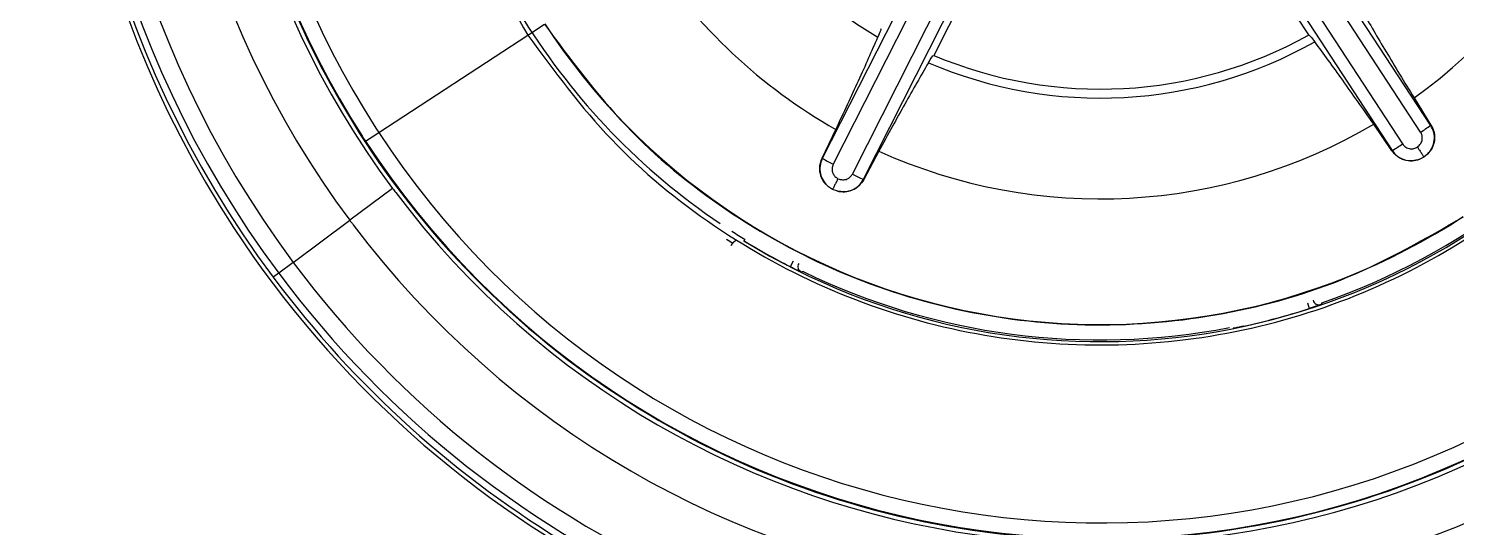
# Model space of a CAD drawing. Extents: x 943 to 1030, y 781 to 934.
# Drawn here: x 997.22 to 998.599, y 855.12 to 855.602 of the extents above; entities that cross this region are included whole.
import ezdxf

# ---------------------------------------------------------------- set-up
doc = ezdxf.new("R2010")
doc.units = 0
doc.header["$MEASUREMENT"] = 0
doc.layers.add('1', color=4, linetype='Continuous')

# ---------------------------------------------------------------- blocks, each defined once
blk = doc.blocks.new('AIRA')
at = {"layer": '1', "color": 3, "linetype": 'Continuous', "lineweight": 25}
for p, q in [((55.0037, 52.6939), (54.8092, 52.3104)), ((55.387, 52.3359), (55.1515, 52.6956)), ((55.3967, 52.3425), (55.1612, 52.7022)), ((55.0142, 52.6884), (54.8197, 52.3049)), ((54.8383, 52.2954), (55.0321, 52.6793)), ((55.1246, 52.6783), (55.3595, 52.3181)), ((55.1346, 52.6846), (55.3694, 52.3244)), ((54.849, 52.2903), (55.0428, 52.6741)), ((55.2789, 52.4297), (55.1432, 52.6374)), ((55.0287, 52.6312), (54.9168, 52.41)), ((54.3808, 52.3355), (54.5247, 52.4295)), ((54.5247, 52.4295), (54.5409, 52.4401)), ((55.3807, 52.3689), (55.397, 52.3427)), ((54.368, 52.3272), (54.3808, 52.3355)), ((54.8089, 52.3106), (54.8223, 52.3384)), ((55.3592, 52.3179), (55.3417, 52.3434)), ((55.3967, 52.3425), (55.397, 52.3427)), ((54.3674, 52.3267), (54.368, 52.3272)), ((54.8089, 52.3106), (54.8092, 52.3104)), ((54.8638, 52.3174), (54.8493, 52.2901)), ((55.3592, 52.3179), (55.3595, 52.3181)), ((55.3902, 52.3118), (55.3861, 52.3097)), ((55.3937, 52.3146), (55.3902, 52.3118)), ((54.3942, 52.2815), (54.3528, 52.2507)), ((54.8191, 52.2806), (54.8153, 52.2831)), ((54.8233, 52.279), (54.8191, 52.2806)), ((54.849, 52.2903), (54.8493, 52.2901)), ((54.2982, 52.21), (54.3528, 52.2507)), ((54.7231, 52.2291), (54.7232, 52.2292)), ((54.7253, 52.231), (54.7252, 52.2309)), ((54.7334, 52.2309), (54.7335, 52.231)), ((54.2982, 52.21), (54.2842, 52.1996)), ((54.7809, 52.2111), (54.7782, 52.2059)), ((54.2842, 52.1996), (54.2789, 52.1956)), ((54.7906, 52.2012), (54.7889, 52.2007)), ((55.2777, 52.171), (55.2795, 52.1654)), ((55.2916, 52.1709), (55.2908, 52.1694))]:
    blk.add_line(p, q, dxfattribs=at)
at = {"layer": '1', "color": 3, "linetype": 'Continuous', "lineweight": 25, "flags": 128}
blk.add_lwpolyline([(54.7231, 52.2291), (54.7241, 52.2302), (54.7252, 52.2309)], dxfattribs=at)
at = {"layer": '1', "color": 3, "linetype": 'Continuous', "lineweight": 25}
for centre, radius, start, end in [((55.0777, 52.7908), 1, 33.1576, 213.1576), ((55.0777, 52.7908), 0.9895, 36.6904, 216.6904), ((55.0777, 52.7908), 0.972, 36.6904, 216.6904), ((55.0777, 52.7908), 0.9039, 37.034, 216.6904), ((55.0777, 52.7908), 0.8524, 37.034, 216.6904), ((55.0777, 52.7908), 0.8477, 33.1576, 212.8028), ((55.0777, 52.7908), 0.8324, 33.1576, 212.8028), ((55.0777, 52.7908), 0.9961, 126.6904, 216.6904), ((55.0777, 52.7908), 0.9895, 216.6904, 36.6904), ((55.0777, 52.7908), 0.972, 216.6904, 36.6904), ((55.0777, 52.7908), 1, 213.1576, 33.1576), ((55.0777, 52.7908), 0.9039, 217.034, 36.6904), ((55.0777, 52.7908), 0.8524, 217.034, 36.6904), ((55.0777, 52.7908), 0.8477, 213.1576, 32.8028), ((55.0777, 52.7908), 0.8324, 213.1576, 32.8028), ((55.0777, 52.7908), 0.5194, 305.6903, 0.5511), ((55.0777, 52.7908), 0.422, 213.1576, 239.3924), ((55.0777, 52.7908), 0.5194, 213.1576, 240.5511), ((55.0777, 52.7908), 0.8484, 203.0496, 213.1576), ((55.0777, 52.7908), 0.6557, 211.8925, 235.9581), ((55.0777, 52.7908), 0.6408, 213.1576, 303.1576), ((55.0777, 52.7908), 0.4134, 247.0987, 299.1212), ((55.0777, 52.7908), 0.422, 246.8319, 299.3924), ((55.0777, 52.7908), 0.6557, 289.0419, 325.9581), ((55.0777, 52.7908), 0.8324, 212.8028, 213.1576), ((55.0777, 52.7908), 0.6573, 238.4122, 316.7178), ((55.0777, 52.7908), 0.5194, 245.6903, 300.5511), ((55.2849, 52.4967), 0.1905, 302.3843, 305.9333), ((55.0777, 52.7908), 0.8477, 212.8028, 213.1576), ((55.0777, 52.7908), 0.8484, 213.1576, 316.6658), ((55.2631, 52.4824), 0.1905, 300.3817, 303.9311), ((54.9034, 52.476), 0.1905, 240.3817, 243.9311), ((54.9266, 52.4642), 0.1905, 242.3843, 245.9333), ((55.0777, 52.7908), 0.8524, 216.6904, 217.034), ((55.0777, 52.7908), 0.9039, 216.6904, 217.034), ((55.0777, 52.7908), 0.6557, 237.113, 238.4506), ((55.0777, 52.7908), 0.6648, 237.113, 237.7324), ((55.0777, 52.7908), 0.6571, 238.4139, 242.887), ((54.7915, 52.206), 0.00591, 150.0224, 243.9069), ((55.0777, 52.7908), 0.9961, 216.6904, 306.6904), ((55.0777, 52.7908), 0.6557, 244.0419, 280.9581), ((55.2888, 52.175), 0.00591, 195.0224, 288.9069), ((55.0777, 52.7908), 0.6571, 282.113, 287.887)]:
    blk.add_arc(centre, radius, start, end, dxfattribs=at)
for points in [[(56.5737, 52.7908), (56.5713, 52.7255), (56.5663, 52.5949), (56.5266, 52.4025), (56.4639, 52.2166), (56.377, 52.0406), (56.268, 51.8774), (56.1386, 51.7299), (55.991, 51.6005), (55.8278, 51.4914), (55.6518, 51.4046), (55.466, 51.3415), (55.2735, 51.3032), (55.0777, 51.2904), (54.8818, 51.3032), (54.6893, 51.3415), (54.5035, 51.4046), (54.3275, 51.4914), (54.1643, 51.6005), (54.0167, 51.7299), (53.8873, 51.8774), (53.7783, 52.0406), (53.6915, 52.2166), (53.6284, 52.4025), (53.5901, 52.5949), (53.5773, 52.7908), (53.5901, 52.9866), (53.6284, 53.1791), (53.6915, 53.3649), (53.7783, 53.541), (53.8873, 53.7041), (54.0167, 53.8517), (54.1643, 53.9811), (54.3275, 54.0901), (54.5035, 54.1769), (54.6893, 54.24), (54.8818, 54.2783), (55.0777, 54.2911), (55.2735, 54.2783), (55.466, 54.24), (55.6518, 54.1769), (55.8278, 54.0901), (55.991, 53.9811), (56.1386, 53.8517), (56.268, 53.7041), (56.377, 53.541), (56.4639, 53.3649), (56.5266, 53.1791), (56.5663, 52.9866), (56.5713, 52.8561), (56.5737, 52.7908)], [(56.6317, 53.7115), (56.6651, 53.6505), (56.7319, 53.5286), (56.8047, 53.3326), (56.8559, 53.1303), (56.8831, 52.9232), (56.8864, 52.7145), (56.8655, 52.5067), (56.8209, 52.3027), (56.7531, 52.1052), (56.663, 51.9168), (56.5519, 51.7401), (56.4211, 51.5773), (56.2724, 51.4307), (56.1078, 51.3022), (55.9295, 51.1934), (55.7399, 51.106), (55.5415, 51.0409), (55.3369, 50.9991), (55.1289, 50.9812), (54.9202, 50.9873), (54.7135, 51.0175), (54.5118, 51.0712), (54.3175, 51.1478), (54.1334, 51.2462), (53.9618, 51.3653), (53.8051, 51.5032), (53.6653, 51.6583), (53.5443, 51.8285), (53.4437, 52.0115), (53.3647, 52.2048), (53.309, 52.406), (53.2751, 52.6122), (53.2728, 52.7513), (53.2716, 52.8208)], [(55.6306, 53.152), (55.6049, 53.1869), (55.5535, 53.2566), (55.4524, 53.3395), (55.3384, 53.4023), (55.2141, 53.4414), (55.0845, 53.4555), (54.9547, 53.4441), (54.8296, 53.4075), (54.7141, 53.3473), (54.6125, 53.2657), (54.5288, 53.1658), (54.4662, 53.0515), (54.4271, 52.9272), (54.4129, 52.7976), (54.4246, 52.668), (54.46, 52.5421), (54.5031, 52.4671), (54.5247, 52.4295)], [(54.5247, 52.4295), (54.5504, 52.3947), (54.6018, 52.325), (54.7029, 52.2421), (54.8169, 52.1792), (54.9413, 52.1402), (55.0708, 52.1261), (55.2006, 52.1375), (55.3257, 52.174), (55.4412, 52.2343), (55.5428, 52.3159), (55.6265, 52.4158), (55.6891, 52.5301), (55.7282, 52.6543), (55.7424, 52.7839), (55.7307, 52.9135), (55.6954, 53.0394), (55.6522, 53.1145), (55.6306, 53.152)], [(54.5409, 52.4401), (54.5659, 52.4063), (54.6158, 52.3386), (54.7139, 52.2582), (54.8245, 52.1972), (54.9452, 52.1593), (55.071, 52.1455), (55.1968, 52.1569), (55.319, 52.1912), (55.3919, 52.2331), (55.4283, 52.254)]]:
    blk.add_open_spline(points, degree=3, dxfattribs=at)
for points, knots in [([(55.3306, 52.453), (55.3379, 52.4404), (55.352, 52.4157), (55.3713, 52.3843), (55.3807, 52.3689)], [0, 0, 0, 0, 0.5122849, 1, 1, 1, 1]), ([(54.8655, 52.436), (54.8656, 52.4355), (54.8658, 52.4345), (54.8638, 52.4299), (54.8628, 52.4275)], [0, 0, 0, 0, 0.499986, 1, 1, 1, 1]), ([(55.2789, 52.4297), (55.2793, 52.4295), (55.2803, 52.4291), (55.2833, 52.4251), (55.2848, 52.4231)], [0, 0, 0, 0, 0.4999865, 1, 1, 1, 1]), ([(54.8223, 52.3385), (54.8299, 52.3547), (54.8456, 52.3882), (54.857, 52.4142), (54.8628, 52.4275)], [0, 0, 0, 0, 0.487207, 1, 1, 1, 1]), ([(55.3417, 52.3435), (55.3314, 52.3582), (55.3103, 52.3885), (55.2934, 52.4114), (55.2848, 52.4231)], [0, 0, 0, 0, 0.487204, 1, 1, 1, 1]), ([(54.9116, 52.4028), (54.9043, 52.3902), (54.8901, 52.3656), (54.8724, 52.3332), (54.8638, 52.3174)], [0, 0, 0, 0, 0.512284, 1, 1, 1, 1]), ([(54.9116, 52.4028), (54.9129, 52.4049), (54.9154, 52.4093), (54.9163, 52.4097), (54.9168, 52.41)], [0, 0, 0, 0, 0.5000134, 1, 1, 1, 1]), ([(55.3839, 52.3215), (55.385, 52.3225), (55.3874, 52.3245), (55.3888, 52.3287), (55.3886, 52.3326), (55.3875, 52.3348), (55.387, 52.3359)], [0, 0, 0, 0, 0.280906, 0.560271, 0.780588, 1, 1, 1, 1]), ([(55.397, 52.3427), (55.3982, 52.3404), (55.4005, 52.3358), (55.4007, 52.3279), (55.3986, 52.3204), (55.3953, 52.3165), (55.3937, 52.3146)], [0, 0, 0, 0, 0.259516, 0.513528, 0.760807, 1, 1, 1, 1]), ([(55.3937, 52.3146), (55.3954, 52.3166), (55.3986, 52.3205), (55.4006, 52.328), (55.4002, 52.3357), (55.3979, 52.3402), (55.3967, 52.3425)], [0, 0, 0, 0, 0.250039, 0.500053, 0.750039, 1, 1, 1, 1]), ([(55.3694, 52.3244), (55.3705, 52.3232), (55.3725, 52.3209), (55.3767, 52.3196), (55.3807, 52.3198), (55.3828, 52.3209), (55.3839, 52.3215)], [0, 0, 0, 0, 0.282433, 0.561918, 0.778094, 1, 1, 1, 1]), ([(55.3839, 52.3215), (55.3844, 52.3207), (55.3856, 52.3188), (55.3872, 52.3164), (55.3885, 52.3144), (55.3893, 52.3131), (55.39, 52.3121), (55.3901, 52.3119), (55.3902, 52.3118)], [0, 0, 0, 0, 0.164206, 0.392017, 0.529747, 0.680081, 0.83869, 1, 1, 1, 1]), ([(54.8153, 52.2831), (54.8134, 52.2848), (54.8097, 52.2884), (54.8069, 52.2956), (54.8063, 52.3034), (54.808, 52.3081), (54.8089, 52.3106)], [0, 0, 0, 0, 0.2432705, 0.4882271, 0.7391526, 1, 1, 1, 1]), ([(54.8092, 52.3104), (54.8083, 52.308), (54.8065, 52.3033), (54.807, 52.2956), (54.8098, 52.2884), (54.8134, 52.2848), (54.8153, 52.2831)], [0, 0, 0, 0, 0.2499607, 0.4999476, 0.7499607, 1, 1, 1, 1]), ([(54.8197, 52.3049), (54.8192, 52.3034), (54.8181, 52.3005), (54.8191, 52.2962), (54.8213, 52.2929), (54.8233, 52.2916), (54.8243, 52.2909)], [0, 0, 0, 0, 0.282433, 0.561918, 0.778094, 1, 1, 1, 1]), ([(55.3861, 52.3097), (55.3837, 52.309), (55.3788, 52.3075), (55.3711, 52.3087), (55.3641, 52.312), (55.3608, 52.3159), (55.3592, 52.3179)], [0, 0, 0, 0, 0.243216, 0.488267, 0.739094, 1, 1, 1, 1]), ([(55.3595, 52.3181), (55.3611, 52.3162), (55.3642, 52.3122), (55.3712, 52.3088), (55.3788, 52.3076), (55.3837, 52.309), (55.3861, 52.3097)], [0, 0, 0, 0, 0.249961, 0.499948, 0.749961, 1, 1, 1, 1]), ([(54.8243, 52.2909), (54.8258, 52.2904), (54.8287, 52.2894), (54.833, 52.2903), (54.8364, 52.2924), (54.8377, 52.2944), (54.8383, 52.2954)], [0, 0, 0, 0, 0.280906, 0.560271, 0.780588, 1, 1, 1, 1]), ([(54.8243, 52.2909), (54.8239, 52.2901), (54.8229, 52.288), (54.8216, 52.2855), (54.8205, 52.2834), (54.8198, 52.282), (54.8193, 52.281), (54.8192, 52.2807), (54.8191, 52.2806)], [0, 0, 0, 0, 0.164206, 0.392017, 0.529746, 0.680081, 0.83869, 1, 1, 1, 1]), ([(54.8233, 52.279), (54.8258, 52.2785), (54.8309, 52.2777), (54.8383, 52.2797), (54.8449, 52.2839), (54.8476, 52.2882), (54.849, 52.2903)], [0, 0, 0, 0, 0.250039, 0.500053, 0.750039, 1, 1, 1, 1]), ([(54.8493, 52.2901), (54.8478, 52.288), (54.845, 52.2837), (54.8384, 52.2796), (54.8308, 52.2776), (54.8258, 52.2785), (54.8233, 52.279)], [0, 0, 0, 0, 0.259507, 0.513521, 0.760811, 1, 1, 1, 1]), ([(54.7241, 52.2301), (54.724, 52.23), (54.7239, 52.2299), (54.7231, 52.2289), (54.722, 52.2276), (54.7211, 52.2265), (54.7207, 52.2259)], [0, 0, 0, 0, 0.249785, 0.499798, 0.749926, 1, 1, 1, 1]), ([(54.724, 52.23), (54.7241, 52.2302), (54.7246, 52.2307), (54.7252, 52.231), (54.7256, 52.2312)], [0, 0, 0, 0, 0.3054416, 1, 1, 1, 1]), ([(54.7335, 52.231), (54.7335, 52.2311), (54.7337, 52.2312), (54.7343, 52.2317), (54.7345, 52.232)], [0, 0, 0, 0, 0.594277, 1, 1, 1, 1]), ([(54.7871, 52.2015), (54.7867, 52.2016), (54.7859, 52.202), (54.7839, 52.203), (54.7813, 52.2043), (54.7792, 52.2053), (54.7782, 52.2059)], [0, 0, 0, 0, 0.173948, 0.422243, 0.697274, 1, 1, 1, 1]), ([(54.7889, 52.2007), (54.7889, 52.2007), (54.7887, 52.2008), (54.7881, 52.201), (54.7873, 52.2014), (54.7871, 52.2015)], [0, 0, 0, 0, 0.379837, 0.81347, 1, 1, 1, 1]), ([(55.2888, 52.1686), (55.2881, 52.1684), (55.2868, 52.1679), (55.2834, 52.1667), (55.2808, 52.1658), (55.2795, 52.1654)], [0, 0, 0, 0, 0.302184, 0.656178, 1, 1, 1, 1]), ([(55.2908, 52.1694), (55.2906, 52.1693), (55.2905, 52.1692), (55.2891, 52.1687), (55.2888, 52.1686)], [0, 0, 0, 0, 0.748586, 1, 1, 1, 1]), ([(55.2155, 52.1483), (55.2139, 52.1479), (55.2106, 52.1472), (55.2072, 52.1466), (55.2061, 52.1464), (55.2059, 52.1464)], [0, 0, 0, 0, 0.428611, 0.875217, 1, 1, 1, 1])]:
    blk.add_open_spline(points, degree=3, knots=knots, dxfattribs=at)

msp = doc.modelspace()

# ---------------------------------------------------------------- block references
at = {"layer": '1'}
msp.add_blockref('AIRA', (943.1775, 803.1658), dxfattribs=at)

doc.saveas('drawing.dxf')
